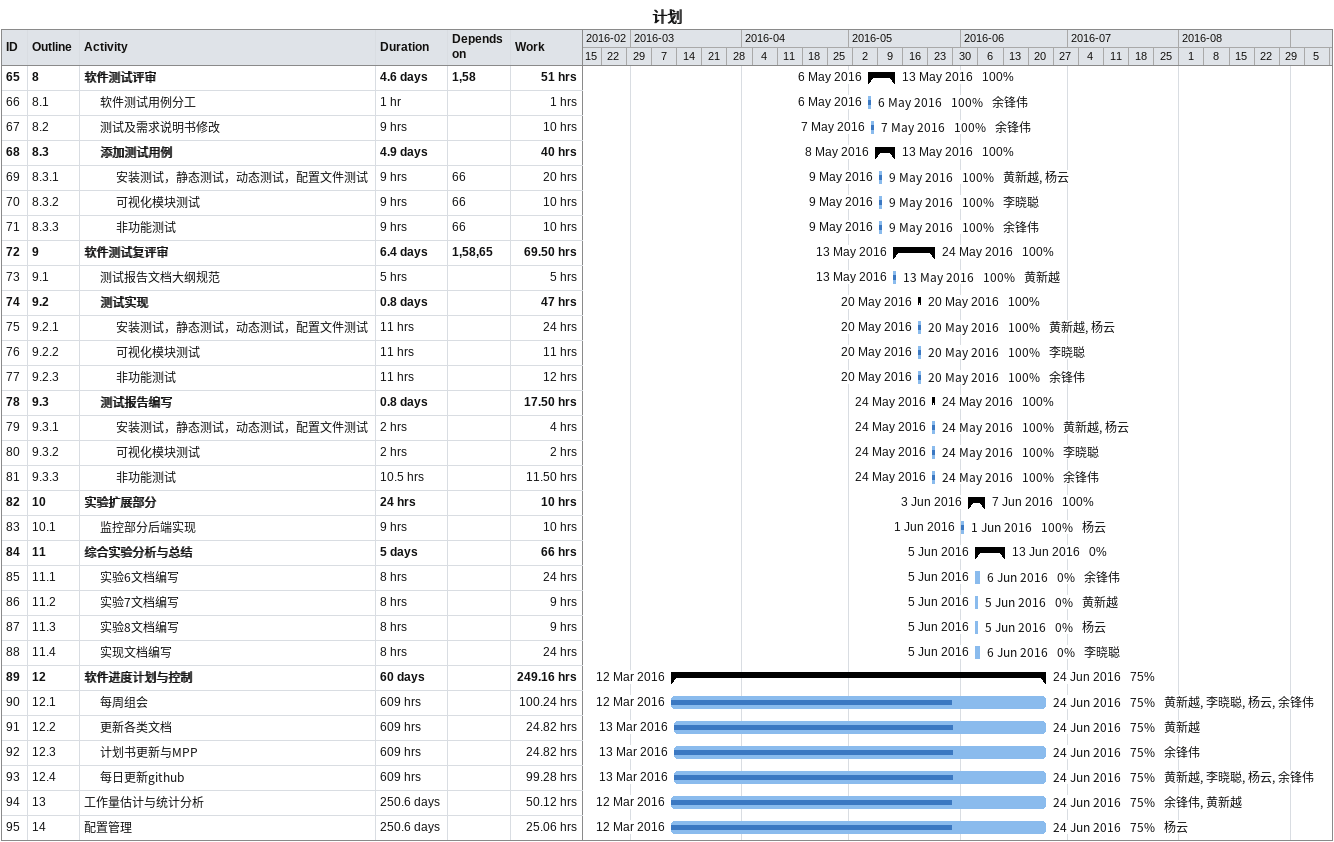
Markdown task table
计划

| ID | WBS | Task | Duration | Start | Finish | Predecessors | Resources | % complete | Work (h) |
|---|---|---|---|---|---|---|---|---|---|
| 65 | 8 | **软件测试评审** | 4.6d | 2016-05-06 | 2016-05-13 | 1, 58 |  | 100 | 51 |
| 66 | 8.1 | 软件测试用例分工 | 1h | 2016-05-06 | 2016-05-06 |  | 余锋伟 | 100 | 1 |
| 67 | 8.2 | 测试及需求说明书修改 | 9h | 2016-05-07 | 2016-05-07 |  | 余锋伟 | 100 | 10 |
| 68 | 8.3 | **添加测试用例** | 4.9d | 2016-05-08 | 2016-05-13 |  |  | 100 | 40 |
| 69 | 8.3.1 | 安装测试，静态测试，动态测试，配置文件测试 | 9h | 2016-05-09 | 2016-05-09 | 66 | 黄新越, 杨云 | 100 | 20 |
| 70 | 8.3.2 | 可视化模块测试 | 9h | 2016-05-09 | 2016-05-09 | 66 | 李晓聪 | 100 | 10 |
| 71 | 8.3.3 | 非功能测试 | 9h | 2016-05-09 | 2016-05-09 | 66 | 余锋伟 | 100 | 10 |
| 72 | 9 | **软件测试复评审** | 6.4d | 2016-05-13 | 2016-05-24 | 1, 58, 65 |  | 100 | 69.50 |
| 73 | 9.1 | 测试报告文档大纲规范 | 5h | 2016-05-13 | 2016-05-13 |  | 黄新越 | 100 | 5 |
| 74 | 9.2 | **测试实现** | 0.8d | 2016-05-20 | 2016-05-20 |  |  | 100 | 47 |
| 75 | 9.2.1 | 安装测试，静态测试，动态测试，配置文件测试 | 11h | 2016-05-20 | 2016-05-20 |  | 黄新越, 杨云 | 100 | 24 |
| 76 | 9.2.2 | 可视化模块测试 | 11h | 2016-05-20 | 2016-05-20 |  | 李晓聪 | 100 | 11 |
| 77 | 9.2.3 | 非功能测试 | 11h | 2016-05-20 | 2016-05-20 |  | 余锋伟 | 100 | 12 |
| 78 | 9.3 | **测试报告编写** | 0.8d | 2016-05-24 | 2016-05-24 |  |  | 100 | 17.50 |
| 79 | 9.3.1 | 安装测试，静态测试，动态测试，配置文件测试 | 2h | 2016-05-24 | 2016-05-24 |  | 黄新越, 杨云 | 100 | 4 |
| 80 | 9.3.2 | 可视化模块测试 | 2h | 2016-05-24 | 2016-05-24 |  | 李晓聪 | 100 | 2 |
| 81 | 9.3.3 | 非功能测试 | 10.5h | 2016-05-24 | 2016-05-24 |  | 余锋伟 | 100 | 11.50 |
| 82 | 10 | **实验扩展部分** | 24h | 2016-06-03 | 2016-06-07 |  |  | 100 | 10 |
| 83 | 10.1 | 监控部分后端实现 | 9h | 2016-06-01 | 2016-06-01 |  | 杨云 | 100 | 10 |
| 84 | 11 | **综合实验分析与总结** | 5d | 2016-06-05 | 2016-06-13 |  |  | 0 | 66 |
| 85 | 11.1 | 实验6文档编写 | 8h | 2016-06-05 | 2016-06-06 |  | 余锋伟 | 0 | 24 |
| 86 | 11.2 | 实验7文档编写 | 8h | 2016-06-05 | 2016-06-05 |  | 黄新越 | 0 | 9 |
| 87 | 11.3 | 实验8文档编写 | 8h | 2016-06-05 | 2016-06-05 |  | 杨云 | 0 | 9 |
| 88 | 11.4 | 实现文档编写 | 8h | 2016-06-05 | 2016-06-06 |  | 李晓聪 | 0 | 24 |
| 89 | 12 | **软件进度计划与控制** | 60d | 2016-03-12 | 2016-06-24 |  |  | 75 | 249.16 |
| 90 | 12.1 | 每周组会 | 609h | 2016-03-12 | 2016-06-24 |  | 黄新越, 李晓聪, 杨云, 余锋伟 | 75 | 100.24 |
| 91 | 12.2 | 更新各类文档 | 609h | 2016-03-13 | 2016-06-24 |  | 黄新越 | 75 | 24.82 |
| 92 | 12.3 | 计划书更新与MPP | 609h | 2016-03-13 | 2016-06-24 |  | 余锋伟 | 75 | 24.82 |
| 93 | 12.4 | 每日更新github | 609h | 2016-03-13 | 2016-06-24 |  | 黄新越, 李晓聪, 杨云, 余锋伟 | 75 | 99.28 |
| 94 | 13 | 工作量估计与统计分析 | 250.6d | 2016-03-12 | 2016-06-24 |  | 余锋伟, 黄新越 | 75 | 50.12 |
| 95 | 14 | 配置管理 | 250.6d | 2016-03-12 | 2016-06-24 |  | 杨云 | 75 | 25.06 |
